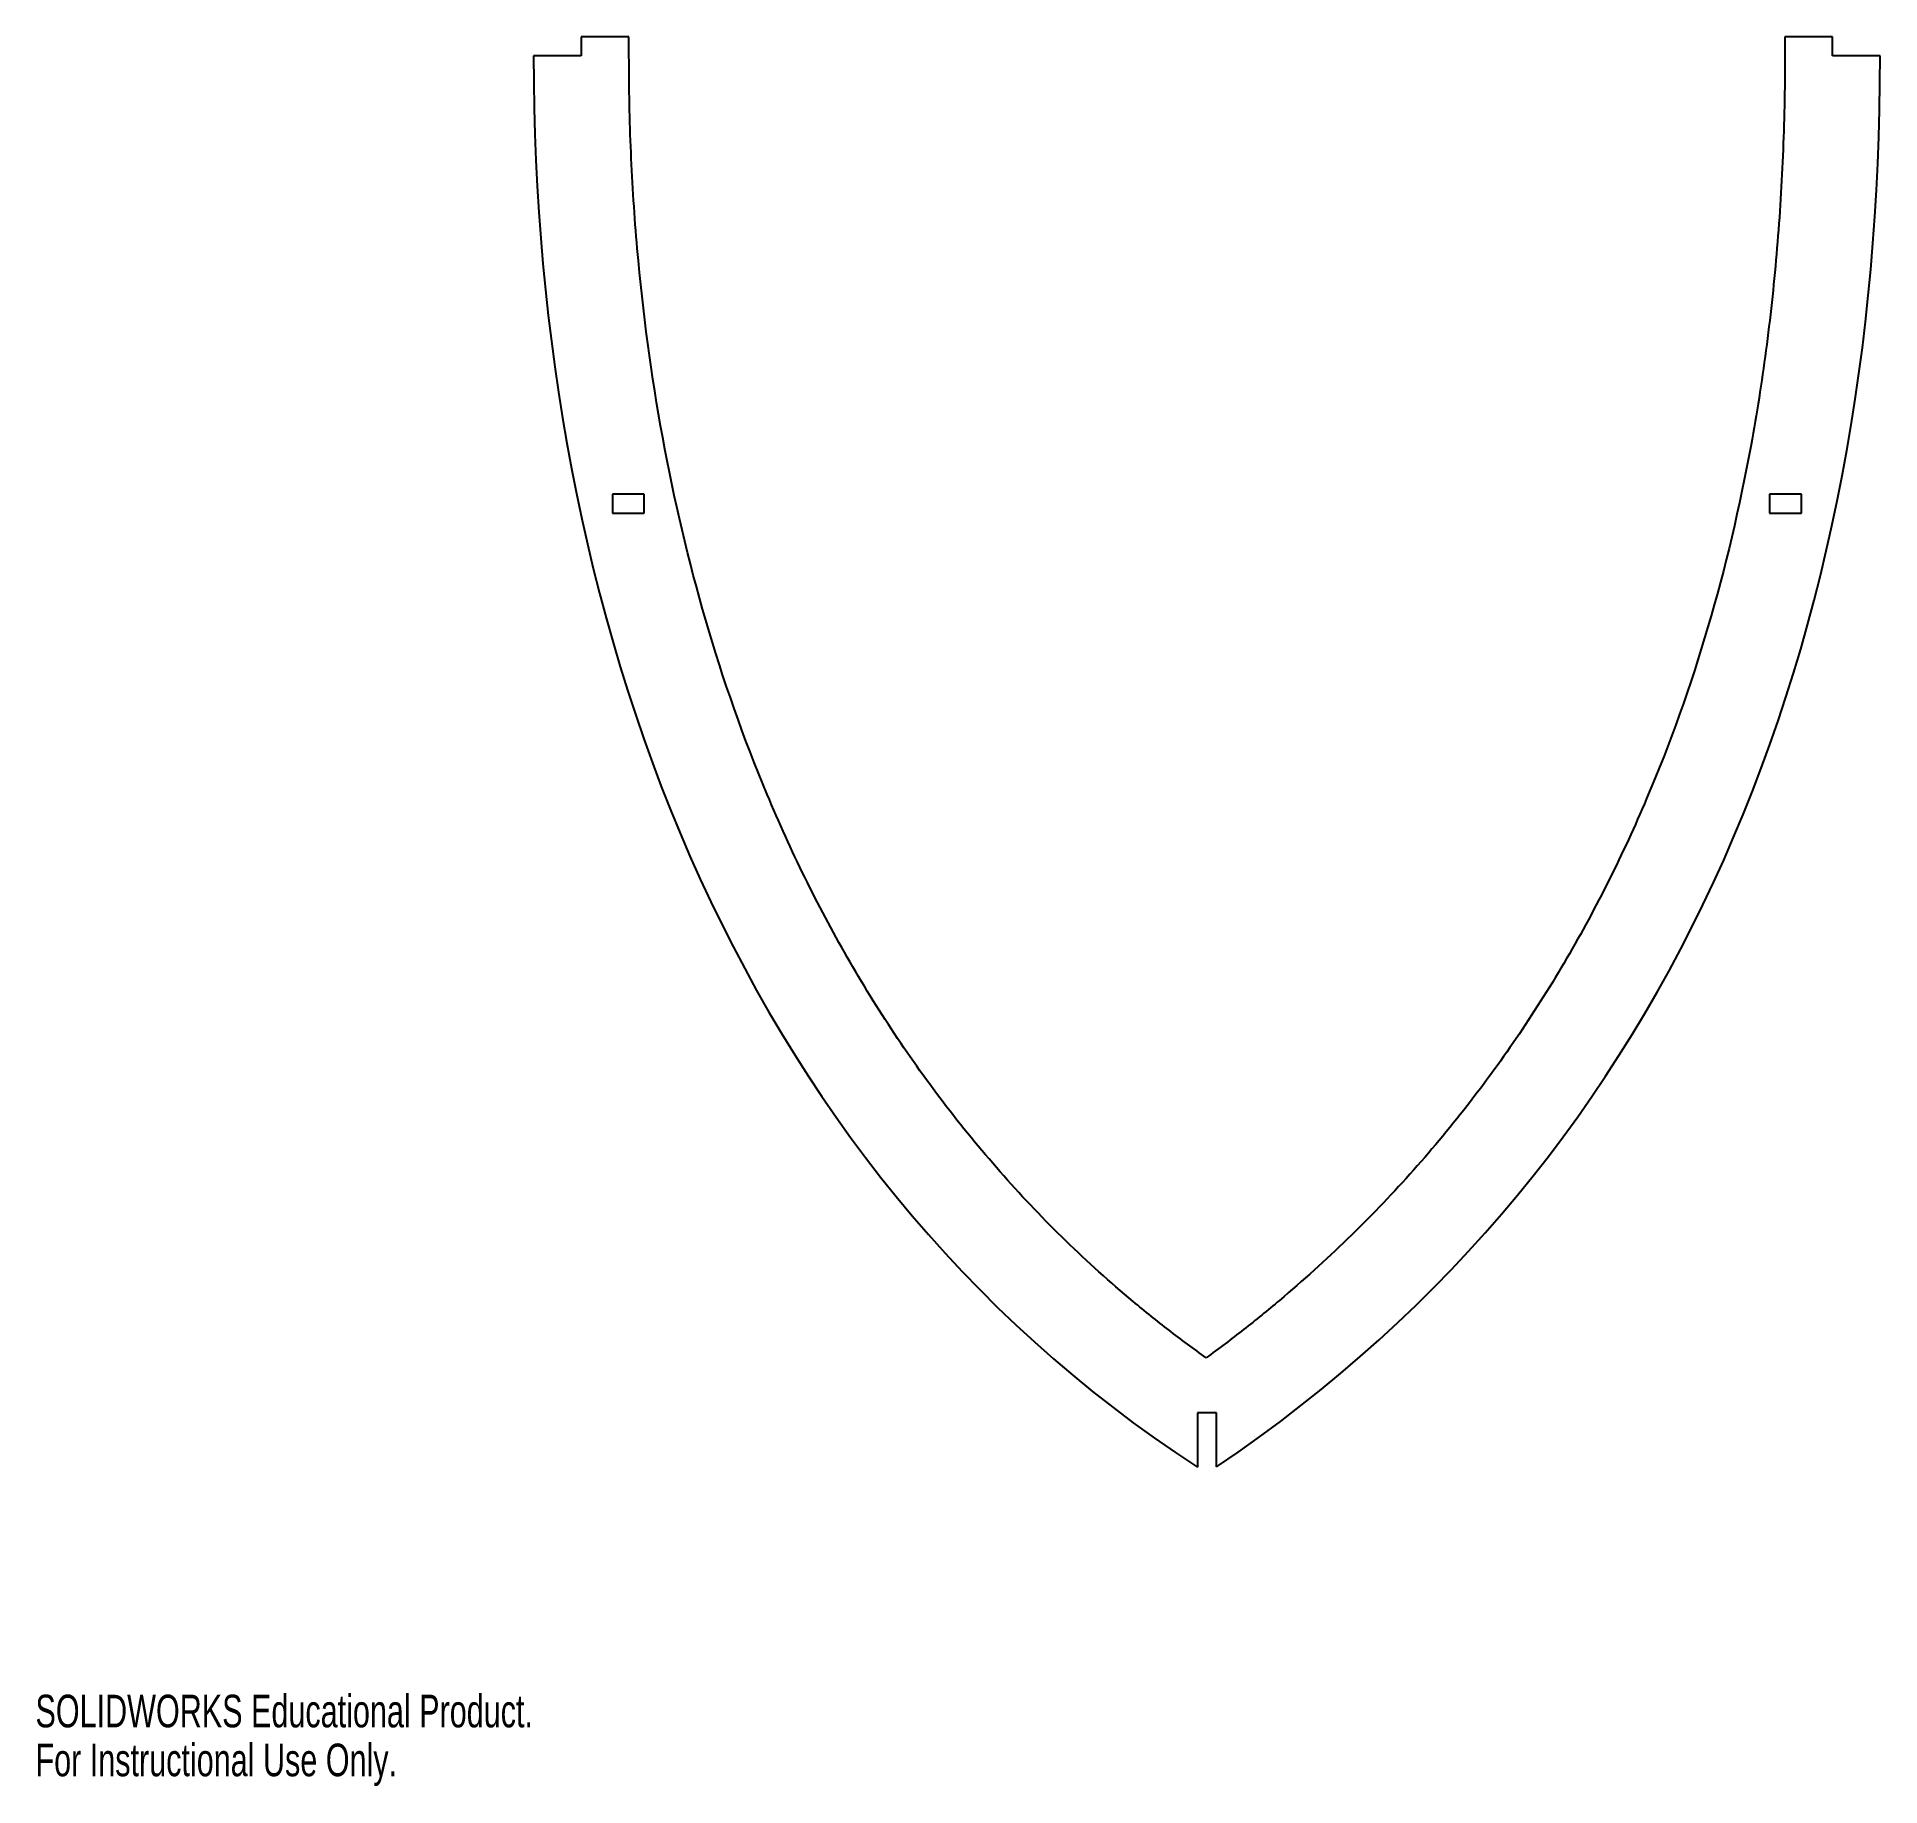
# Model space of a CAD drawing. Header units: inches. Extents: x 0 to 11.4, y 0 to 10.8.
import ezdxf

# ---------------------------------------------------------------- set-up
doc = ezdxf.new("R2010")
doc.units = ezdxf.units.IN
doc.header["$MEASUREMENT"] = 0
doc.styles.add('SLDTEXTSTYLE0', font='TXT', dxfattribs={"width": 0.7})

msp = doc.modelspace()

# ---------------------------------------------------------------- linework, layer by layer
at = {"color": 7, "linetype": 'Continuous', "lineweight": 25}
for p, q in [((3.383, 10.838), (3.383, 10.72)), ((3.679, 10.838), (3.383, 10.838)), ((3.679, 10.72), (3.679, 10.838)), ((10.844, 10.838), (10.844, 10.72)), ((11.139, 10.838), (10.844, 10.838)), ((11.139, 10.72), (11.139, 10.838)), ((3.383, 10.72), (3.088, 10.72)), ((11.434, 10.72), (11.139, 10.72)), ((3.576, 8.004), (3.576, 7.886)), ((3.773, 8.004), (3.576, 8.004)), ((3.773, 7.886), (3.773, 8.004)), ((10.749, 8.004), (10.749, 7.886)), ((10.946, 8.004), (10.749, 8.004)), ((10.946, 7.886), (10.946, 8.004)), ((3.576, 7.886), (3.773, 7.886)), ((10.749, 7.886), (10.946, 7.886)), ((7.32, 2.311), (7.202, 2.311)), ((7.202, 2.311), (7.202, 1.975)), ((7.32, 1.976), (7.32, 2.311))]:
    msp.add_line(p, q, dxfattribs=at)
for points in [[(3.088, 10.72), (3.088, 7.272), (4.301, 3.859), (7.202, 1.975)], [(7.32, 1.976), (10.221, 3.922), (11.434, 7.144), (11.434, 10.72)]]:
    msp.add_open_spline(points, degree=3, dxfattribs=at)
for points, knots in [([(7.257, 2.652), (7.179, 2.708), (7.025, 2.822), (6.73, 3.058), (6.382, 3.372), (5.997, 3.775), (5.525, 4.347), (5.012, 5.121), (4.516, 6.132), (4.136, 7.214), (3.87, 8.349), (3.739, 9.327), (3.687, 10.121), (3.679, 10.521), (3.679, 10.72)], [0, 0, 0, 0, 0.0299917, 0.0599835, 0.1199669, 0.1799504, 0.2399339, 0.3599008, 0.4798677, 0.5998347, 0.7198016, 0.8397686, 0.899752, 0.9597355, 0.9597355, 0.9597355, 0.9597355]), ([(10.844, 10.72), (10.844, 10.617), (10.842, 10.409), (10.829, 9.998), (10.796, 9.49), (10.731, 8.892), (10.608, 8.112), (10.386, 7.171), (10.006, 6.106), (9.511, 5.113), (8.998, 4.352), (8.525, 3.786), (8.137, 3.384), (7.787, 3.067), (7.49, 2.826), (7.335, 2.709), (7.257, 2.652)], [0, 0, 0, 0, 0.030008, 0.0600161, 0.1200321, 0.1800482, 0.2400643, 0.3600964, 0.4801286, 0.6001607, 0.7201928, 0.7802089, 0.840225, 0.900241, 0.9302491, 0.9602571, 0.9602571, 0.9602571, 0.9602571])]:
    msp.add_open_spline(points, degree=3, knots=knots, dxfattribs=at)

# ---------------------------------------------------------------- texts
at = {"color": 7, "linetype": 'Continuous', "char_height": 0.20229, "attachment_point": 1, "style": 'SLDTEXTSTYLE0'}
for s, insert in [('SOLIDWORKS Educational Product.', (0, 0.564)), ('For Instructional Use Only.', (0, 0.261))]:
    msp.add_mtext(s, dxfattribs=dict(at, insert=insert))

doc.saveas('drawing.dxf')
